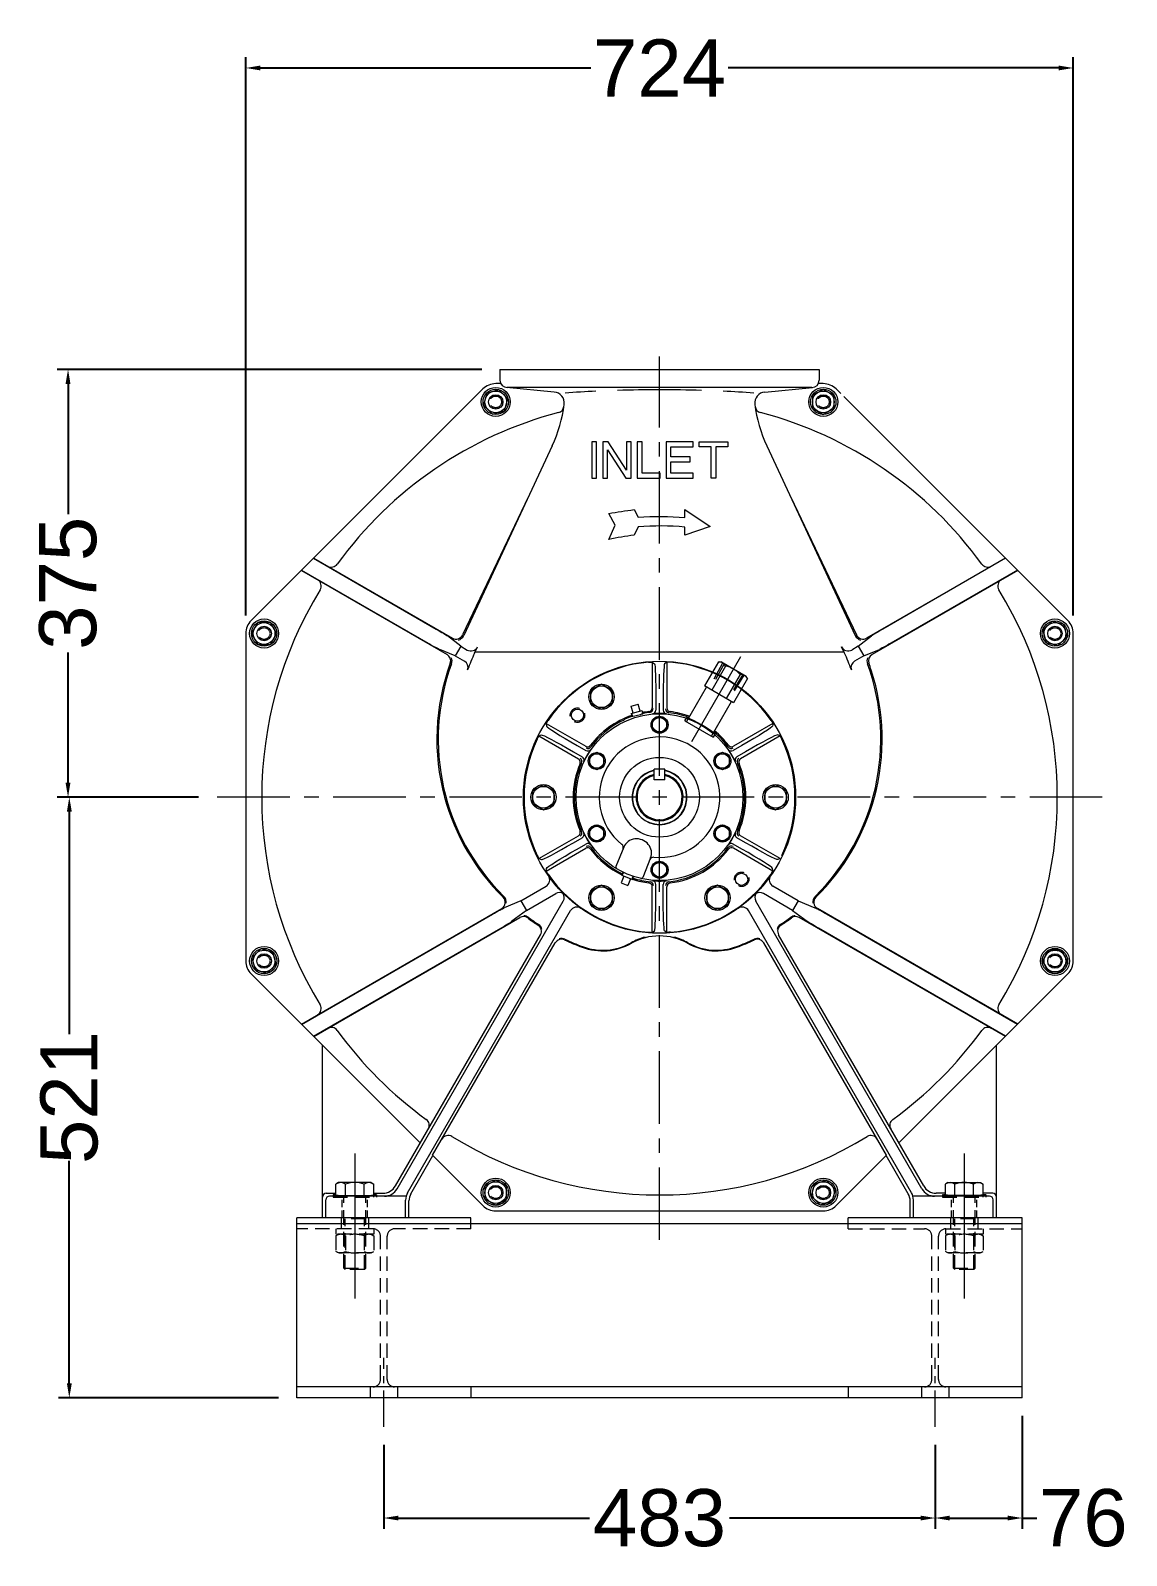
# Model space of a CAD drawing. Header units: millimetres. Extents: x -1229 to 6348, y -522 to 5252.
# Drawn here: x 3949 to 4908, y 1959 to 3294 of the extents above; entities that cross this region are included whole.
import ezdxf

# ---------------------------------------------------------------- set-up
doc = ezdxf.new("R2010")
doc.units = ezdxf.units.MM
doc.header["$LTSCALE"] = 25.4
doc.linetypes.add('CENTER', pattern=[2, 1.25, -0.25, 0.25, -0.25])
doc.linetypes.add('HIDDEN', pattern=[0.375, 0.25, -0.125])
doc.layers.get('Defpoints').update_dxf_attribs({"lineweight": 5})
for name, color, linetype, lineweight in [('CEN', 3, 'CENTER', 5), ('CEN-HIDE', 3, 'CENTER', 5), ('HID', 6, 'HIDDEN', 5), ('HID-HIDE', 6, 'HIDDEN', 5), ('OBJ', 7, 'Continuous', 5)]:
    doc.layers.add(name, color=color, linetype=linetype, lineweight=lineweight)
doc.styles.get("Standard").update_dxf_attribs({"font": 'arial.ttf'})
doc.dimstyles.new('STANDARD 2 PLCS$0', dxfattribs={"dimtxt": 25.4, "dimasz": 12.7, "dimexe": 9.525, "dimexo": 15.875, "dimgap": 5.08, "dimtad": 0, "dimzin": 4, "dimdsep": 46, "dimtxsty": 'Standard', "dimcen": 2.286, "dimaunit": 1, "dimadec": 0, "dimazin": 1, "dimtfac": 1, "dimtofl": 0, "dimtmove": 0, "dimatfit": 3, "dimfxl": 25.4, "dimtolj": 1, "dimtzin": 4, "dimarcsym": 0})

# ---------------------------------------------------------------- blocks, each defined once
blk = doc.blocks.new('*D51')
at = {"color": 0, "lineweight": -2, "transparency": 16777216}
for p, q in [((4258.2, 2055.7), (4258.2, 1982.2)), ((4740.8, 2055.7), (4740.8, 1982.2)), ((4270.9, 1991.7), (4438.2, 1991.7)), ((4728.1, 1991.7), (4560.8, 1991.7))]:
    blk.add_line(p, q, dxfattribs=at)
at = {"color": 0, "transparency": 16777216}
for points in [[(4270.9, 1993.8), (4270.9, 1989.6), (4258.2, 1991.7)], [(4728.1, 1993.8), (4728.1, 1989.6), (4740.8, 1991.7)]]:
    blk.add_solid(points, dxfattribs=at)
at = {"layer": 'Defpoints', "color": 0, "transparency": 16777216}
for p in [(4258.2, 2071.6), (4740.8, 2071.6), (4740.8, 1991.7)]:
    blk.add_point(p, dxfattribs=at)
at = {"color": 0, "lineweight": 5, "transparency": 16777216, "insert": (4499.5, 1991.7), "char_height": 50, "attachment_point": 5}
blk.add_mtext('\\A1;483', dxfattribs=at)
blk = doc.blocks.new('*D52')
at = {"color": 0, "lineweight": -2, "transparency": 16777216}
for p, q in [((4817, 2081.1), (4817, 1982.2)), ((4740.8, 2055.7), (4740.8, 1982.2)), ((4753.5, 1991.7), (4804.3, 1991.7)), ((4817, 1991.7), (4829.7, 1991.7))]:
    blk.add_line(p, q, dxfattribs=at)
at = {"color": 0, "transparency": 16777216}
for points in [[(4753.5, 1993.8), (4753.5, 1989.6), (4740.8, 1991.7)], [(4804.3, 1993.8), (4804.3, 1989.6), (4817, 1991.7)]]:
    blk.add_solid(points, dxfattribs=at)
at = {"layer": 'Defpoints', "color": 0, "transparency": 16777216}
for p in [(4817, 2097), (4740.8, 2071.6), (4817, 1991.7)]:
    blk.add_point(p, dxfattribs=at)
at = {"color": 0, "lineweight": 5, "transparency": 16777216, "insert": (4870.4, 1991.7), "char_height": 50, "attachment_point": 5}
blk.add_mtext('\\A1;76', dxfattribs=at)
blk = doc.blocks.new('*D56')
at = {"color": 0, "lineweight": -2, "transparency": 16777216}
for p, q in [((4343.9, 2997.4), (3972.2, 2997.4)), ((3981.8, 2984.7), (3981.8, 2870.6)), ((3981.8, 2635.5), (3981.8, 2749.6)), ((4096.1, 2622.8), (3972.2, 2622.8))]:
    blk.add_line(p, q, dxfattribs=at)
at = {"color": 0, "transparency": 16777216}
for points in [[(3979.6, 2984.7), (3983.9, 2984.7), (3981.8, 2997.4)], [(3979.6, 2635.5), (3983.9, 2635.5), (3981.8, 2622.8)]]:
    blk.add_solid(points, dxfattribs=at)
at = {"layer": 'Defpoints', "color": 0, "transparency": 16777216}
for p in [(4359.8, 2997.4), (3981.8, 2622.8), (4112, 2622.8)]:
    blk.add_point(p, dxfattribs=at)
at = {"color": 0, "lineweight": 5, "transparency": 16777216, "insert": (3981.8, 2810.1), "char_height": 50, "attachment_point": 5, "rotation": 90}
blk.add_mtext('\\A1;375', dxfattribs=at)
blk = doc.blocks.new('*D57')
at = {"color": 0, "lineweight": -2, "transparency": 16777216}
for p, q in [((4096.1, 2622.8), (3973.4, 2622.8)), ((3982.9, 2610.1), (3982.9, 2415.4)), ((3982.9, 2109.7), (3982.9, 2304.4)), ((4166.1, 2097), (3973.4, 2097))]:
    blk.add_line(p, q, dxfattribs=at)
at = {"color": 0, "transparency": 16777216}
for points in [[(3980.8, 2610.1), (3985.1, 2610.1), (3982.9, 2622.8)], [(3980.8, 2109.7), (3985.1, 2109.7), (3982.9, 2097)]]:
    blk.add_solid(points, dxfattribs=at)
at = {"layer": 'Defpoints', "color": 0, "transparency": 16777216}
for p in [(4112, 2622.8), (3982.9, 2097), (4182, 2097)]:
    blk.add_point(p, dxfattribs=at)
at = {"color": 0, "lineweight": 5, "transparency": 16777216, "insert": (3982.9, 2359.9), "char_height": 50, "attachment_point": 5, "rotation": 90}
blk.add_mtext('\\A1;521', dxfattribs=at)
blk = doc.blocks.new('*D58')
at = {"color": 0, "lineweight": -2, "transparency": 16777216}
for p, q in [((4137.4, 2782), (4137.4, 3270.8)), ((4150.1, 3261.3), (4439.5, 3261.3)), ((4848.9, 3261.3), (4559.5, 3261.3)), ((4861.6, 2782), (4861.6, 3270.8))]:
    blk.add_line(p, q, dxfattribs=at)
at = {"color": 0, "transparency": 16777216}
for points in [[(4150.1, 3263.4), (4150.1, 3259.2), (4137.4, 3261.3)], [(4848.9, 3263.4), (4848.9, 3259.2), (4861.6, 3261.3)]]:
    blk.add_solid(points, dxfattribs=at)
at = {"layer": 'Defpoints', "color": 0, "transparency": 16777216}
for p in [(4861.6, 3261.3), (4137.4, 2766.1), (4861.6, 2766.1)]:
    blk.add_point(p, dxfattribs=at)
at = {"color": 0, "lineweight": 5, "transparency": 16777216, "insert": (4499.5, 3261.3), "char_height": 50, "attachment_point": 5}
blk.add_mtext('\\A1;724', dxfattribs=at)

msp = doc.modelspace()

# ---------------------------------------------------------------- linework, layer by layer
at = {"layer": 'CEN', "color": 5, "linetype": 'CENTER', "lineweight": 5, "ltscale": 2}
for p, q in [((4499.513, 2235.239), (4499.513, 3008.784)), ((4887.047, 2622.773), (4111.98, 2622.773))]:
    msp.add_line(p, q, dxfattribs=at)
at = {"layer": 'CEN', "color": 5, "linetype": 'Continuous', "lineweight": 5, "ltscale": 0.75}
msp.add_line((4527.651, 2671.509), (4570.641, 2745.969), dxfattribs=at)
at = {"layer": 'CEN', "color": 5, "lineweight": 5}
for p, q in [((4258.213, 2071.593), (4258.213, 2131.918)), ((4740.813, 2071.593), (4740.813, 2131.918))]:
    msp.add_line(p, q, dxfattribs=at)
at = {"layer": 'CEN-HIDE', "color": 5, "linetype": 'Continuous', "lineweight": 5, "ltscale": 2}
for p, q in [((4232.813, 2310.829), (4232.813, 2183.829)), ((4766.213, 2310.829), (4766.213, 2183.829))]:
    msp.add_line(p, q, dxfattribs=at)
at = {"layer": 'HID', "color": 7, "lineweight": 5, "ltscale": 0.375}
for p, q in [((4483.996, 2698.524), (4484.654, 2695.729)), ((4475.076, 2696.134), (4475.904, 2693.385)), ((4466.878, 2554.322), (4468.009, 2556.893)), ((4475.44, 2550.863), (4476.412, 2553.498))]:
    msp.add_line(p, q, dxfattribs=at)
at = {"layer": 'HID', "color": 7, "linetype": 'Continuous', "lineweight": 5}
for p, q in [((4521.628, 2689.651), (4523.336, 2692.609)), ((4548.083, 2678.322), (4546.375, 2675.363))]:
    msp.add_line(p, q, dxfattribs=at)
at = {"layer": 'HID', "color": 7, "lineweight": 5, "ltscale": 2}
for p, q in [((4246.275, 2106.518), (4246.275, 2096.993)), ((4270.151, 2106.518), (4270.151, 2096.993)), ((4728.875, 2106.518), (4728.875, 2096.993)), ((4752.751, 2106.518), (4752.751, 2096.993))]:
    msp.add_line(p, q, dxfattribs=at)
for centre in [(4427.671, 2694.615), (4571.355, 2550.931)]:
    msp.add_circle(centre, 6.35, dxfattribs=at)
at = {"layer": 'HID-HIDE', "color": 7, "linetype": 'Continuous', "lineweight": 5, "ltscale": 2}
for p, q in [((4551.024, 2741.32), (4538.827, 2720.195)), ((4557.374, 2737.654), (4545.177, 2716.529)), ((4547.425, 2726.377), (4554.942, 2740.368)), ((4556.042, 2739.733), (4548.524, 2725.742)), ((4551.024, 2741.32), (4553.292, 2741.32)), ((4575.289, 2728.62), (4553.292, 2741.32)), ((4570.074, 2730.322), (4557.877, 2709.197)), ((4572.54, 2730.208), (4564.182, 2716.702)), ((4576.424, 2726.655), (4564.227, 2705.531)), ((4565.282, 2716.067), (4573.639, 2729.573)), ((4576.424, 2726.655), (4575.289, 2728.62)), ((4523.003, 2688.857), (4540.529, 2719.213)), ((4564.227, 2705.531), (4538.827, 2720.195)), ((4545, 2676.157), (4562.526, 2706.513)), ((4504.263, 2647.423), (4494.764, 2647.423)), ((4494.764, 2637.924), (4494.764, 2647.423)), ((4504.263, 2637.924), (4504.263, 2647.423)), ((4494.738, 2637.924), (4494.738, 2642.837)), ((4504.289, 2637.924), (4494.738, 2637.924)), ((4504.289, 2637.924), (4504.289, 2642.837))]:
    msp.add_line(p, q, dxfattribs=at)
at = {"layer": 'HID-HIDE', "color": 7, "lineweight": 5, "ltscale": 2}
for p, q in [((4400.153, 2687.472), (4400.502, 2685.026)), ((4393.802, 2676.471), (4396.094, 2677.393)), ((4213.763, 2274.685), (4213.763, 2272.729)), ((4213.763, 2272.729), (4251.863, 2272.729)), ((4216.316, 2272.729), (4216.316, 2274.352)), ((4223.288, 2210.419), (4223.288, 2272.729)), ((4224.565, 2272.729), (4224.565, 2274.085)), ((4241.062, 2272.729), (4241.062, 2274.085)), ((4242.338, 2210.419), (4242.338, 2272.729)), ((4249.311, 2272.729), (4249.311, 2274.352)), ((4251.863, 2274.685), (4251.863, 2272.729)), ((4747.163, 2274.685), (4747.163, 2272.729)), ((4747.163, 2272.729), (4785.263, 2272.729)), ((4749.716, 2272.729), (4749.716, 2274.352)), ((4756.688, 2210.419), (4756.688, 2272.729)), ((4757.965, 2272.729), (4757.965, 2274.085)), ((4774.462, 2272.729), (4774.462, 2274.085)), ((4775.738, 2210.419), (4775.738, 2272.729)), ((4782.711, 2272.729), (4782.711, 2274.352)), ((4785.263, 2274.685), (4785.263, 2272.729)), ((4248.879, 2244.948), (4182.013, 2244.948)), ((4216.316, 2244.948), (4216.316, 2240.122)), ((4220.875, 2254.473), (4220.875, 2244.948)), ((4242.338, 2253.679), (4223.288, 2253.679)), ((4224.479, 2209.229), (4224.479, 2253.679)), ((4241.148, 2209.229), (4241.148, 2253.679)), ((4244.751, 2254.473), (4244.751, 2244.948)), ((4249.311, 2244.948), (4249.311, 2240.122)), ((4334.413, 2244.948), (4267.548, 2244.948)), ((4334.413, 2244.948), (4334.413, 2249.393)), ((4664.613, 2244.948), (4664.613, 2249.393)), ((4664.613, 2244.948), (4731.479, 2244.948)), ((4749.716, 2244.948), (4749.716, 2240.122)), ((4750.148, 2244.948), (4817.013, 2244.948)), ((4754.275, 2254.473), (4754.275, 2244.948)), ((4775.738, 2253.679), (4756.688, 2253.679)), ((4757.879, 2209.229), (4757.879, 2253.679)), ((4774.548, 2209.229), (4774.548, 2253.679)), ((4778.151, 2254.473), (4778.151, 2244.948)), ((4782.711, 2244.948), (4782.711, 2240.122)), ((4218.526, 2240.122), (4216.316, 2238.845)), ((4249.311, 2240.122), (4216.316, 2240.122)), ((4216.316, 2238.845), (4216.316, 2225.126)), ((4224.565, 2238.845), (4224.565, 2225.126)), ((4241.062, 2238.845), (4241.062, 2225.126)), ((4247.101, 2240.122), (4249.311, 2238.845)), ((4249.311, 2238.845), (4249.311, 2225.126)), ((4255.229, 2112.868), (4255.229, 2238.598)), ((4261.198, 2112.868), (4261.198, 2238.598)), ((4737.829, 2112.868), (4737.829, 2238.598)), ((4743.798, 2112.868), (4743.798, 2238.598)), ((4782.711, 2240.122), (4749.716, 2240.122)), ((4751.926, 2240.122), (4749.716, 2238.845)), ((4749.716, 2238.845), (4749.716, 2225.126)), ((4757.965, 2238.845), (4757.965, 2225.126)), ((4774.462, 2238.845), (4774.462, 2225.126)), ((4780.501, 2240.122), (4782.711, 2238.845)), ((4782.711, 2238.845), (4782.711, 2225.126)), ((4218.526, 2223.85), (4216.316, 2225.126)), ((4247.101, 2223.85), (4218.526, 2223.85)), ((4247.101, 2223.85), (4249.311, 2225.126)), ((4751.926, 2223.85), (4749.716, 2225.126)), ((4780.501, 2223.85), (4751.926, 2223.85)), ((4780.501, 2223.85), (4782.711, 2225.126)), ((4223.288, 2210.419), (4242.338, 2210.419)), ((4224.479, 2209.229), (4223.288, 2210.419)), ((4241.148, 2209.229), (4224.479, 2209.229)), ((4241.148, 2209.229), (4242.338, 2210.419)), ((4756.688, 2210.419), (4775.738, 2210.419)), ((4757.879, 2209.229), (4756.688, 2210.419)), ((4774.548, 2209.229), (4757.879, 2209.229)), ((4774.548, 2209.229), (4775.738, 2210.419)), ((4334.413, 2106.518), (4334.413, 2096.993)), ((4664.613, 2106.518), (4664.613, 2096.993))]:
    msp.add_line(p, q, dxfattribs=at)
at = {"layer": 'HID-HIDE', "color": 7, "linetype": 'Continuous', "lineweight": 5}
msp.add_line((4521.628, 2689.651), (4546.375, 2675.363), dxfattribs=at)
at = {"layer": 'HID-HIDE', "color": 7, "lineweight": 5}
for p, q in [((4221.637, 2254.473), (4221.637, 2272.729)), ((4243.989, 2254.473), (4243.989, 2272.729)), ((4755.037, 2254.473), (4755.037, 2272.729)), ((4777.389, 2254.473), (4777.389, 2272.729))]:
    msp.add_line(p, q, dxfattribs=at)
at = {"layer": 'HID-HIDE', "color": 7, "lineweight": 5, "ltscale": 2}
for centre in [(4356.141, 2968.904), (4642.886, 2968.904), (4153.382, 2766.145), (4845.645, 2766.145), (4153.382, 2479.4), (4845.645, 2479.4), (4356.141, 2276.641), (4642.886, 2276.641)]:
    msp.add_circle(centre, 5.131, dxfattribs=at)
at = {"layer": 'HID-HIDE', "color": 7, "linetype": 'Continuous', "lineweight": 5, "ltscale": 2}
for centre, radius, start, end in [((4551.52, 2734.847), 6.492, 25.615753, 85.615753), ((4552.158, 2713.955), 24.266, 42.412046, 77.587954), ((4570.57, 2723.849), 6.492, 34.384247, 94.384247), ((4483.184, 2594.489), 106.018, 52.254996, 67.745004), ((4508.214, 2637.842), 56.816, 72.916281, 74.564396), ((4508.214, 2637.842), 56.816, 45.435604, 47.083719), ((4499.513, 2622.773), 24.098, 101.367511, 78.632489), ((4499.513, 2622.773), 23.781, 101.521345, 78.478655), ((4499.513, 2622.773), 20.625, 103.314474, 76.685526), ((4499.513, 2622.773), 19.745, 103.995429, 76.004571)]:
    msp.add_arc(centre, radius, start, end, dxfattribs=at)
at = {"layer": 'HID-HIDE', "color": 7, "lineweight": 5, "ltscale": 2}
for centre, radius, start, end in [((4248.879, 2238.598), 6.35, 0, 90), ((4267.548, 2238.598), 6.35, 90, 180), ((4731.479, 2238.598), 6.35, 0, 90), ((4750.148, 2238.598), 6.35, 90, 180), ((4220.44, 2232.818), 7.303, 55.615753, 115.615753), ((4232.813, 2212.823), 27.299, 72.412046, 107.587954), ((4245.187, 2232.818), 7.303, 64.384247, 124.384247), ((4753.84, 2232.818), 7.303, 55.615753, 115.615753), ((4766.213, 2212.823), 27.299, 72.412046, 107.587954), ((4778.587, 2232.818), 7.303, 64.384247, 124.384247), ((4220.44, 2231.153), 7.303, 244.384247, 304.384247), ((4232.813, 2251.149), 27.299, 252.412046, 287.587954), ((4245.187, 2231.153), 7.303, 235.615753, 295.615753), ((4753.84, 2231.153), 7.303, 244.384247, 304.384247), ((4766.213, 2251.149), 27.299, 252.412046, 287.587954), ((4778.587, 2231.153), 7.303, 235.615753, 295.615753), ((4248.879, 2112.868), 6.35, 270, 0), ((4267.548, 2112.868), 6.35, 180, 270), ((4731.479, 2112.868), 6.35, 270, 0), ((4750.148, 2112.868), 6.35, 180, 270)]:
    msp.add_arc(centre, radius, start, end, dxfattribs=at)
for centre, ratio, start_param, end_param in [((4401.999, 2690.22), 0.03491045, 4.72019707, 6.24282349), ((4402.024, 2690.053), 0.03491031, -1.56298825, -0.03923226)]:
    msp.add_ellipse(centre, major_axis=(-1.844, -2.753), ratio=ratio, start_param=start_param, end_param=end_param, dxfattribs=at)
at = {"layer": 'HID-HIDE', "color": 7, "lineweight": 5, "ltscale": 2, "extrusion": (0, 0, -1)}
for centre, major_axis, ratio, start_param, end_param in [((4392.345, 2673.498), (1.463, 2.973), 0.03491045, 4.72019707, 6.24282349), ((4392.502, 2673.561), (1.462, 2.974), 0.03491031, -1.56298825, -0.03923226)]:
    msp.add_ellipse(centre, major_axis=major_axis, ratio=ratio, start_param=start_param, end_param=end_param, dxfattribs=at)
at = {"layer": 'OBJ', "color": 7, "lineweight": 5}
for p, q in [((4359.813, 2997.423), (4639.213, 2997.423)), ((4359.813, 2997.423), (4639.213, 2997.423)), ((4359.813, 2997.423), (4359.813, 2987.898)), ((4639.213, 2997.423), (4639.213, 2987.898)), ((4344.826, 2980.219), (4142.067, 2777.46)), ((4360.562, 2984.906), (4356.141, 2984.906)), ((4407.394, 2977.575), (4365.559, 2981.576)), ((4632.863, 2981.548), (4366.163, 2981.548)), ((4591.633, 2977.575), (4633.468, 2981.576)), ((4642.886, 2984.906), (4638.465, 2984.906)), ((4658.263, 2976.157), (4654.201, 2980.219)), ((4856.96, 2777.46), (4660.81, 2973.61)), ((4405.659, 2930.576), (4328.2, 2764.464)), ((4593.367, 2930.576), (4670.827, 2764.464)), ((4384.639, 2885.498), (4327.125, 2764.904)), ((4614.388, 2885.498), (4671.902, 2764.904)), ((4196.643, 2832.036), (4304.114, 2769.989)), ((4196.829, 2832.222), (4318.218, 2762.138)), ((4802.198, 2832.222), (4680.809, 2762.138)), ((4802.384, 2832.036), (4694.913, 2769.989)), ((4186.036, 2821.43), (4313.53, 2747.821)), ((4186.222, 2821.616), (4296.996, 2757.66)), ((4812.99, 2821.43), (4685.497, 2747.821)), ((4812.805, 2821.616), (4702.031, 2757.66)), ((4137.38, 2766.145), (4137.38, 2479.4)), ((4325.555, 2754.963), (4313.888, 2763.976)), ((4673.472, 2754.963), (4685.139, 2763.977)), ((4861.647, 2479.4), (4861.647, 2766.145)), ((4320.729, 2746.604), (4307.089, 2752.202)), ((4325.555, 2754.963), (4320.729, 2746.604)), ((4325.555, 2754.963), (4331.237, 2751.682)), ((4337.634, 2749.066), (4340.167, 2754.498)), ((4661.393, 2749.066), (4658.86, 2754.498)), ((4673.472, 2754.963), (4667.79, 2751.682)), ((4673.472, 2754.963), (4678.298, 2746.604)), ((4678.298, 2746.604), (4691.938, 2752.202)), ((4320.729, 2746.604), (4328.746, 2741.976)), ((4661.063, 2749.773), (4337.922, 2749.773)), ((4493.162, 2741.171), (4495.106, 2739.646)), ((4493.163, 2741.085), (4493.163, 2701.056)), ((4505.865, 2741.171), (4503.92, 2739.646)), ((4505.863, 2741.085), (4505.863, 2701.056)), ((4678.298, 2746.604), (4670.281, 2741.976)), ((4474.629, 2696.014), (4484.443, 2698.644)), ((4474.826, 2702.641), (4480.959, 2704.284)), ((4476.469, 2696.507), (4474.826, 2702.641)), ((4482.603, 2698.151), (4480.959, 2704.284)), ((4484.443, 2698.644), (4485.068, 2695.988)), ((4496.338, 2707.912), (4496.338, 2699.161)), ((4502.688, 2707.912), (4502.688, 2699.161)), ((4400.153, 2687.472), (4400.502, 2685.026)), ((4400.227, 2687.428), (4434.893, 2667.414)), ((4474.629, 2696.014), (4475.416, 2693.401)), ((4598.8, 2687.428), (4564.134, 2667.414)), ((4598.873, 2687.472), (4598.525, 2685.026)), ((4393.802, 2676.471), (4396.094, 2677.393)), ((4393.877, 2676.43), (4428.543, 2656.415)), ((4605.15, 2676.43), (4570.484, 2656.415)), ((4605.225, 2676.471), (4602.932, 2677.393)), ((4424.193, 2662.593), (4431.771, 2658.217)), ((4427.368, 2668.092), (4434.946, 2663.717)), ((4571.659, 2668.092), (4564.08, 2663.717)), ((4574.834, 2662.593), (4567.255, 2658.217)), ((4393.877, 2569.116), (4428.543, 2589.13)), ((4400.227, 2558.117), (4434.893, 2578.132)), ((4424.193, 2582.953), (4431.771, 2587.328)), ((4427.368, 2577.453), (4434.946, 2581.829)), ((4468.174, 2579.107), (4461.307, 2562.111)), ((4571.659, 2577.453), (4564.08, 2581.829)), ((4598.8, 2558.117), (4564.134, 2578.132)), ((4574.834, 2582.953), (4567.255, 2587.328)), ((4605.15, 2569.116), (4570.484, 2589.13)), ((4393.802, 2569.074), (4396.094, 2568.152)), ((4491.725, 2569.592), (4484.858, 2552.596)), ((4605.225, 2569.074), (4602.932, 2568.152)), ((4400.153, 2558.073), (4400.502, 2560.519)), ((4468.215, 2553.782), (4465.836, 2547.894)), ((4466.449, 2554.495), (4467.592, 2557.094)), ((4466.449, 2554.495), (4475.869, 2550.689)), ((4474.102, 2551.403), (4471.724, 2545.515)), ((4475.869, 2550.689), (4476.851, 2553.353)), ((4598.873, 2558.073), (4598.525, 2560.519)), ((4378.159, 2532.098), (4400.23, 2544.841)), ((4382.985, 2523.739), (4408.628, 2538.544)), ((4465.836, 2547.894), (4471.724, 2545.515)), ((4493.163, 2504.46), (4493.163, 2544.489)), ((4496.338, 2537.633), (4496.338, 2546.384)), ((4502.688, 2537.633), (4502.688, 2546.384)), ((4505.863, 2504.46), (4505.863, 2544.489)), ((4616.042, 2523.739), (4590.399, 2538.544)), ((4620.868, 2532.098), (4598.797, 2544.841)), ((4186.036, 2424.116), (4361.343, 2525.329)), ((4378.159, 2532.098), (4363.553, 2525.95)), ((4382.985, 2523.739), (4370.358, 2514.165)), ((4378.159, 2532.098), (4382.985, 2523.739)), ((4620.868, 2532.098), (4616.042, 2523.739)), ((4616.042, 2523.739), (4628.669, 2514.165)), ((4620.868, 2532.098), (4635.473, 2525.95)), ((4812.99, 2424.116), (4637.684, 2525.329)), ((4186.222, 2423.93), (4353.392, 2520.445)), ((4196.829, 2413.323), (4377.201, 2517.46)), ((4802.198, 2413.323), (4621.826, 2517.46)), ((4812.805, 2423.93), (4645.634, 2520.445)), ((4196.643, 2413.509), (4360.51, 2508.117)), ((4493.162, 2504.375), (4495.106, 2505.899)), ((4505.865, 2504.375), (4503.92, 2505.899)), ((4802.384, 2413.509), (4638.517, 2508.117)), ((4204.531, 2254.473), (4204.531, 2405.621)), ((4794.496, 2254.473), (4794.496, 2405.621)), ((4281.848, 2275.697), (4301.103, 2309.049)), ((4300.856, 2309.296), (4344.826, 2265.326)), ((4654.201, 2265.326), (4698.17, 2309.296)), ((4717.179, 2275.697), (4697.924, 2309.049)), ((4218.526, 2285.429), (4216.316, 2284.153)), ((4216.316, 2274.352), (4216.316, 2284.153)), ((4247.101, 2285.429), (4218.526, 2285.429)), ((4224.565, 2274.085), (4224.565, 2284.153)), ((4241.062, 2274.085), (4241.062, 2284.153)), ((4247.101, 2285.429), (4249.311, 2284.153)), ((4249.311, 2274.352), (4249.311, 2284.153)), ((4751.926, 2285.429), (4749.716, 2284.153)), ((4749.716, 2274.352), (4749.716, 2284.153)), ((4751.926, 2285.429), (4780.501, 2285.429)), ((4757.965, 2274.085), (4757.965, 2284.153)), ((4774.462, 2274.085), (4774.462, 2284.153)), ((4780.501, 2285.429), (4782.711, 2284.153)), ((4782.711, 2274.352), (4782.711, 2284.153)), ((4207.413, 2254.473), (4207.413, 2270.221)), ((4207.833, 2276.068), (4216.316, 2276.068)), ((4277.728, 2273.523), (4210.715, 2273.523)), ((4249.311, 2276.068), (4257.316, 2276.068)), ((4277.263, 2254.473), (4277.263, 2270.12)), ((4788.311, 2273.523), (4721.299, 2273.523)), ((4721.763, 2254.473), (4721.763, 2270.12)), ((4749.716, 2276.068), (4741.711, 2276.068)), ((4791.194, 2276.068), (4782.711, 2276.068)), ((4791.613, 2254.473), (4791.613, 2270.221)), ((4280.146, 2254.473), (4280.146, 2269.347)), ((4356.141, 2260.639), (4642.886, 2260.639)), ((4718.881, 2254.473), (4718.881, 2269.347)), ((4182.013, 2096.993), (4182.013, 2254.473)), ((4334.413, 2254.473), (4182.013, 2254.473)), ((4817.013, 2249.393), (4182.013, 2249.393)), ((4334.413, 2249.393), (4334.413, 2254.473)), ((4817.013, 2254.473), (4664.613, 2254.473)), ((4664.613, 2249.393), (4664.613, 2254.473)), ((4817.013, 2096.993), (4817.013, 2254.473)), ((4817.013, 2106.518), (4182.013, 2106.518)), ((4817.013, 2096.993), (4182.013, 2096.993))]:
    msp.add_line(p, q, dxfattribs=at)
at = {"layer": 'OBJ', "lineweight": 5}
for p, q in [((4269.784, 2279.873), (4415.285, 2531.887)), ((4729.242, 2279.873), (4583.742, 2531.887)), ((4278.965, 2276.47), (4421.582, 2523.489)), ((4720.062, 2276.47), (4577.445, 2523.489)), ((4268.315, 2282.418), (4395.271, 2502.313)), ((4730.712, 2282.418), (4603.756, 2502.313)), ((4300.856, 2309.296), (4408.273, 2495.346)), ((4698.17, 2309.296), (4590.754, 2495.346)), ((4142.067, 2468.085), (4290.064, 2320.088)), ((4708.963, 2320.088), (4856.96, 2468.085))]:
    msp.add_line(p, q, dxfattribs=at)
at = {"layer": 'OBJ', "color": 7, "lineweight": 5}
for points in [[(4358.988, 2979.528), (4348.364, 2976.681), (4345.517, 2966.057), (4353.294, 2958.28), (4363.918, 2961.127), (4366.765, 2971.751)], [(4652.411, 2974.403), (4642.886, 2979.903), (4633.361, 2974.403), (4633.361, 2963.405), (4642.886, 2957.906), (4652.411, 2963.405)], [(4444.48, 2902.173), (4444.48, 2933.923), (4440.247, 2933.923), (4440.247, 2902.173)], [(4474.748, 2902.173), (4474.748, 2933.923), (4470.515, 2933.923), (4470.515, 2909.27), (4454.428, 2933.923), (4449.772, 2933.923), (4449.772, 2902.173), (4454.005, 2902.173), (4454.005, 2926.825), (4470.092, 2902.173)], [(4499.937, 2902.173), (4499.937, 2906.406), (4484.273, 2906.406), (4484.273, 2933.923), (4480.04, 2933.923), (4480.04, 2902.173)], [(4528.935, 2902.173), (4528.935, 2906.406), (4509.462, 2906.406), (4509.462, 2916.46), (4526.395, 2916.46), (4526.395, 2920.693), (4509.462, 2920.693), (4509.462, 2929.689), (4528.935, 2929.689), (4528.935, 2933.923), (4505.228, 2933.923), (4505.228, 2902.173)], [(4544.598, 2902.173), (4544.598, 2929.689), (4534.227, 2929.689), (4534.227, 2933.923), (4559.203, 2933.923), (4559.203, 2929.689), (4548.832, 2929.689), (4548.832, 2902.173)], [(4147.883, 2775.67), (4142.383, 2766.145), (4147.883, 2756.62), (4158.881, 2756.62), (4164.38, 2766.145), (4158.881, 2775.67)], [(4856.269, 2763.298), (4853.422, 2773.922), (4842.798, 2776.769), (4835.021, 2768.992), (4837.868, 2758.368), (4848.491, 2755.521)], [(4458.238, 2716.26), (4448.713, 2721.759), (4439.188, 2716.26), (4439.188, 2705.261), (4448.713, 2699.762), (4458.238, 2705.261)], [(4493.163, 2682.606), (4499.513, 2678.94), (4505.863, 2682.606), (4505.863, 2689.939), (4499.513, 2693.605), (4493.163, 2689.939)], [(4444.521, 2647.19), (4450.871, 2650.856), (4450.871, 2658.189), (4444.521, 2661.855), (4438.171, 2658.189), (4438.171, 2650.856)], [(4548.156, 2658.189), (4548.156, 2650.856), (4554.506, 2647.19), (4560.856, 2650.856), (4560.856, 2658.189), (4554.506, 2661.855)], [(4397.913, 2633.771), (4388.388, 2628.272), (4388.388, 2617.273), (4397.913, 2611.774), (4407.438, 2617.273), (4407.438, 2628.272)], [(4601.113, 2611.774), (4610.638, 2617.273), (4610.638, 2628.272), (4601.113, 2633.771), (4591.588, 2628.272), (4591.588, 2617.273)], [(4450.871, 2587.356), (4450.871, 2594.689), (4444.521, 2598.355), (4438.171, 2594.689), (4438.171, 2587.356), (4444.521, 2583.69)], [(4554.506, 2598.355), (4548.156, 2594.689), (4548.156, 2587.356), (4554.506, 2583.69), (4560.856, 2587.356), (4560.856, 2594.689)], [(4505.863, 2562.939), (4499.513, 2566.605), (4493.163, 2562.939), (4493.163, 2555.606), (4499.513, 2551.94), (4505.863, 2555.606)], [(4439.188, 2540.284), (4439.188, 2529.285), (4448.713, 2523.786), (4458.238, 2529.285), (4458.238, 2540.284), (4448.713, 2545.783)], [(4540.788, 2529.285), (4550.313, 2523.786), (4559.838, 2529.285), (4559.838, 2540.284), (4550.313, 2545.783), (4540.788, 2540.284)], [(4142.758, 2482.247), (4145.605, 2471.623), (4156.229, 2468.776), (4164.006, 2476.554), (4161.159, 2487.177), (4150.535, 2490.024)], [(4851.144, 2469.875), (4856.643, 2479.4), (4851.144, 2488.925), (4840.146, 2488.925), (4834.646, 2479.4), (4840.146, 2469.875)], [(4346.616, 2271.142), (4356.141, 2265.643), (4365.666, 2271.142), (4365.666, 2282.14), (4356.141, 2287.64), (4346.616, 2282.14)], [(4640.039, 2266.017), (4650.663, 2268.864), (4653.51, 2279.488), (4645.732, 2287.265), (4635.109, 2284.418), (4632.262, 2273.794)]]:
    msp.add_lwpolyline(points, close=True, dxfattribs=at)
msp.add_lwpolyline([(4480.757, 2867.998, -0.03638238), (4521.738, 2867.746), (4521.738, 2874.739), (4543.963, 2859.943), (4521.738, 2852.352), (4521.738, 2859.384, 0.03746782), (4480.785, 2859.647), (4477.288, 2852.213, 0.02113884), (4455.063, 2848.453), (4460.62, 2860.88), (4455.063, 2871.137, -0.01947021), (4477.288, 2874.6)], format="xyb", close=True, dxfattribs=at)
for centre, radius in [((4356.141, 2968.904), 12.7), ((4356.141, 2968.904), 11.087), ((4356.141, 2968.904), 9.525), ((4642.886, 2968.904), 12.7), ((4642.886, 2968.904), 11.087), ((4642.886, 2968.904), 9.525), ((4356.141, 2968.904), 6.35), ((4642.886, 2968.904), 6.35), ((4153.382, 2766.145), 12.7), ((4153.382, 2766.145), 11.087), ((4845.645, 2766.145), 12.7), ((4845.645, 2766.145), 11.087), ((4153.382, 2766.145), 9.525), ((4153.382, 2766.145), 6.35), ((4845.645, 2766.145), 9.525), ((4845.645, 2766.145), 6.35), ((4499.513, 2622.773), 119.126), ((4448.713, 2710.761), 11.087), ((4448.713, 2710.761), 9.525), ((4427.671, 2694.615), 5.359), ((4499.513, 2622.773), 73.025), ((4499.513, 2686.273), 7.442), ((4499.513, 2686.273), 6.35), ((4444.521, 2654.523), 7.442), ((4444.521, 2654.523), 6.35), ((4499.513, 2622.773), 34.925), ((4554.506, 2654.523), 7.442), ((4554.506, 2654.523), 6.35), ((4397.913, 2622.773), 11.087), ((4397.913, 2622.773), 9.525), ((4601.113, 2622.773), 11.087), ((4601.113, 2622.773), 9.525), ((4444.521, 2591.023), 7.442), ((4444.521, 2591.023), 6.35), ((4554.506, 2591.023), 7.442), ((4554.506, 2591.023), 6.35), ((4499.513, 2559.273), 7.442), ((4499.513, 2559.273), 6.35), ((4571.355, 2550.931), 5.359), ((4448.713, 2534.784), 11.087), ((4448.713, 2534.784), 9.525), ((4550.313, 2534.784), 11.087), ((4550.313, 2534.784), 9.525), ((4153.382, 2479.4), 12.7), ((4153.382, 2479.4), 11.087), ((4153.382, 2479.4), 9.525), ((4153.382, 2479.4), 6.35), ((4845.645, 2479.4), 12.7), ((4845.645, 2479.4), 11.087), ((4845.645, 2479.4), 9.525), ((4845.645, 2479.4), 6.35), ((4356.141, 2276.641), 12.7), ((4356.141, 2276.641), 11.087), ((4356.141, 2276.641), 9.525), ((4642.886, 2276.641), 12.7), ((4642.886, 2276.641), 11.087), ((4642.886, 2276.641), 9.525), ((4356.141, 2276.641), 6.35), ((4642.886, 2276.641), 6.35)]:
    msp.add_circle(centre, radius, dxfattribs=at)
for centre, radius, start, end in [((4356.141, 2968.904), 16.002, 90, 135), ((4366.163, 2987.898), 6.35, 180, 270), ((4406.475, 2967.967), 9.652, 352.963068, 84.536427), ((4499.513, 1793.142), 1186.41, 92.690727, 93.994622), ((4499.513, 1793.142), 1186.41, 88.22997, 91.77003), ((4499.513, 1793.142), 1186.41, 86.005378, 87.309273), ((4592.552, 2967.967), 9.652, 95.463573, 187.036932), ((4632.863, 2987.898), 6.35, 270, 0), ((4642.886, 2968.904), 16.002, 45, 90), ((4296.313, 2981.565), 120.65, 335, 352.963068), ((4409.507, 2965.699), 6.35, 284.706506, 352.020787), ((4702.713, 2981.565), 120.65, 187.036932, 205), ((4589.52, 2965.699), 6.35, 187.979213, 255.293494), ((4499.513, 2622.773), 348.191, 104.706506, 144.1077), ((4499.513, 2622.773), 348.191, 35.8923, 75.293494), ((4212.292, 2830.627), 6.35, 240, 324.1077), ((4786.735, 2830.627), 6.35, 215.8923, 300), ((4499.513, 2622.773), 348.191, 148.552914, 211.447086), ((4197.046, 2807.741), 6.35, 328.552914, 60), ((4801.98, 2807.741), 6.35, 120, 211.447086), ((4499.513, 2622.773), 348.191, 328.552914, 31.447086), ((4153.382, 2766.145), 16.002, 135, 180), ((4845.645, 2766.145), 16.002, 0, 45), ((4321.393, 2767.638), 6.35, 240, 334.502286), ((4321.393, 2767.638), 7.51, 285.969671, 335), ((4677.634, 2767.638), 7.51, 205, 254.030329), ((4677.634, 2767.638), 6.35, 205.497714, 300), ((4334.412, 2757.182), 6.35, 240, 334.997806), ((4664.615, 2757.182), 6.35, 205.002194, 300), ((4499.513, 2673.573), 194.914, 160.026422, 195.107282), ((4499.513, 2673.573), 193.675, 160.026422, 225.274855), ((4310.355, 2742.322), 6.35, 340.026422, 60), ((4310.355, 2742.322), 7.589, 340.026422, 20.013211), ((4325.571, 2736.477), 6.35, 340.118185, 60), ((4499.513, 2673.573), 178.618, 154.997806, 160.118185), ((4499.513, 2622.773), 118.567, 94.597202, 145.402798), ((4499.513, 2622.773), 118.567, 34.597202, 85.402798), ((4499.513, 2673.573), 193.675, 314.725145, 19.973578), ((4499.513, 2673.573), 178.618, 19.881815, 25.002194), ((4673.456, 2736.477), 6.35, 120, 199.881815), ((4688.672, 2742.322), 7.589, 159.986789, 199.973578), ((4688.672, 2742.322), 6.35, 120, 199.973578), ((4499.513, 2673.573), 194.914, 18.085844, 19.973578), ((4499.513, 2673.573), 194.914, 344.892718, 18.085844), ((4499.513, 2622.773), 75.574, 97.028847, 101.187059), ((4499.513, 2622.773), 74.811, 96.53425, 101.166004), ((4489.861, 2701.056), 3.302, 277.028847, 0), ((4490.624, 2700.378), 3.302, 276.53425, 0), ((4493.036, 2699.161), 3.302, 274.846517, 0), ((4505.99, 2699.161), 3.302, 180, 265.153483), ((4508.052, 2700.065), 3.302, 180, 263.696101), ((4509.165, 2701.056), 3.302, 180, 262.971153), ((4499.513, 2622.773), 75.574, 69.674279, 82.971153), ((4499.513, 2622.773), 75.574, 108.812941, 142.971153), ((4499.513, 2622.773), 74.461, 117.182505, 143.696101), ((4499.513, 2622.773), 73.361, 85.153483, 94.846517), ((4499.513, 2622.773), 74.461, 69.820374, 83.696101), ((4499.513, 2622.773), 118.567, 154.597202, 205.402798), ((4499.513, 2622.773), 52.797, 264.573562, 231.426438), ((4499.513, 2622.773), 74.461, 36.303899, 50.179626), ((4499.513, 2622.773), 75.574, 37.028847, 50.325721), ((4499.513, 2622.773), 118.567, 334.597202, 25.402798), ((4430.12, 2655.358), 3.302, 334.846517, 60), ((4499.513, 2622.773), 73.361, 145.153483, 154.846517), ((4436.544, 2670.273), 3.302, 240, 322.971153), ((4436.597, 2666.576), 3.302, 240, 325.153483), ((4436.845, 2668.813), 3.302, 240, 323.696101), ((4562.181, 2668.813), 3.302, 216.303899, 300), ((4499.513, 2622.773), 73.361, 25.153483, 34.846517), ((4562.429, 2666.576), 3.302, 214.846517, 300), ((4562.483, 2670.273), 3.302, 217.028847, 300), ((4568.906, 2655.358), 3.302, 120, 205.153483), ((4499.513, 2622.773), 75.574, 157.028847, 202.971153), ((4499.513, 2622.773), 74.461, 156.303899, 203.696101), ((4426.892, 2653.555), 3.302, 337.028847, 60), ((4428.307, 2654.024), 3.302, 336.303899, 60), ((4570.72, 2654.024), 3.302, 120, 203.696101), ((4499.513, 2622.773), 74.461, 336.303899, 23.696101), ((4572.135, 2653.555), 3.302, 120, 202.971153), ((4499.513, 2622.773), 75.574, 337.028847, 22.971153), ((4499.044, 2674.144), 194.611, 195.305816, 225.491971), ((4499.983, 2674.144), 194.611, 314.508029, 344.694184), ((4426.892, 2591.99), 3.302, 300, 22.971153), ((4428.307, 2591.521), 3.302, 300, 23.696101), ((4430.12, 2590.187), 3.302, 300, 25.153483), ((4499.513, 2622.773), 73.361, 205.153483, 214.846517), ((4499.513, 2622.773), 73.361, 325.153483, 334.846517), ((4568.906, 2590.187), 3.302, 154.846517, 240), ((4570.72, 2591.521), 3.302, 156.303899, 240), ((4572.135, 2591.99), 3.302, 157.028847, 240), ((4436.544, 2575.272), 3.302, 37.028847, 120), ((4436.597, 2578.969), 3.302, 34.846517, 120), ((4436.845, 2576.732), 3.302, 36.303899, 120), ((4499.513, 2622.773), 75.574, 217.028847, 244.152434), ((4499.513, 2622.773), 74.461, 216.303899, 244.121052), ((4464.535, 2578.914), 3.302, 338, 51.426438), ((4499.513, 2622.773), 74.461, 276.303899, 323.696101), ((4499.513, 2622.773), 75.574, 277.028847, 322.971153), ((4562.181, 2576.732), 3.302, 60, 143.696101), ((4562.429, 2578.969), 3.302, 60, 145.153483), ((4562.483, 2575.272), 3.302, 60, 142.971153), ((4494.208, 2566.925), 3.302, 84.573562, 158), ((4397.055, 2550.34), 6.35, 300, 35.258203), ((4499.513, 2622.773), 118.567, 214.597202, 265.402798), ((4462.791, 2561.511), 1.6, 158, 239.059691), ((4499.513, 2622.773), 75.574, 251.847566, 262.971153), ((4499.513, 2622.773), 74.461, 251.878948, 263.696101), ((4483.374, 2553.195), 1.6, 256.940309, 338), ((4499.513, 2622.773), 118.567, 274.597202, 325.402798), ((4601.972, 2550.34), 6.35, 144.741797, 240), ((4411.803, 2533.045), 6.35, 57.979861, 120), ((4409.786, 2535.062), 6.35, 330, 32.020139), ((4489.861, 2544.489), 3.302, 0, 82.971153), ((4490.975, 2545.48), 3.302, 0, 83.696101), ((4493.036, 2546.384), 3.302, 0, 85.153483), ((4499.513, 2622.773), 73.361, 265.153483, 274.846517), ((4505.99, 2546.384), 3.302, 94.846517, 180), ((4508.052, 2545.48), 3.302, 96.303899, 180), ((4509.165, 2544.489), 3.302, 97.028847, 180), ((4589.241, 2535.062), 6.35, 147.979861, 210), ((4587.224, 2533.045), 6.35, 60, 122.020139), ((4358.168, 2530.828), 6.35, 300, 45.491971), ((4358.168, 2530.828), 7.209, 352.739319, 45.478639), ((4427.081, 2520.314), 6.35, 54.741797, 150), ((4571.946, 2520.314), 6.35, 30, 125.258203), ((4640.859, 2530.828), 7.209, 134.521361, 187.260681), ((4640.859, 2530.828), 6.35, 134.508029, 240), ((4380.376, 2511.961), 6.35, 53.8074, 120), ((4380.376, 2511.961), 7.103, 53.410001, 86.705001), ((4499.044, 2674.144), 194.611, 233.8074, 237.060847), ((4499.513, 2673.573), 193.675, 233.610016, 236.852715), ((4389.772, 2505.488), 6.35, 330, 57.060847), ((4389.772, 2505.488), 7.063, 13.525036, 57.050071), ((4609.255, 2505.488), 7.063, 122.949929, 166.474964), ((4609.255, 2505.488), 6.35, 122.939153, 210), ((4499.513, 2673.573), 193.675, 303.133397, 306.389984), ((4499.983, 2674.144), 194.611, 302.939153, 306.1926), ((4618.651, 2511.961), 7.103, 93.294999, 126.589999), ((4618.651, 2511.961), 6.35, 60, 126.1926), ((4413.772, 2492.171), 6.35, 64.892398, 150), ((4413.772, 2492.171), 6.969, 64.520019, 107.26001), ((4499.044, 2674.144), 194.611, 244.892398, 249.784598), ((4499.513, 2673.573), 193.675, 244.70827, 249.596374), ((4499.513, 2451.11), 50.8, 104.361512, 119.357859), ((4499.513, 2451.11), 50.237, 60.642141, 119.357859), ((4499.513, 2451.11), 50.8, 60.642141, 75.638488), ((4499.513, 2673.573), 193.675, 290.403626, 295.29173), ((4499.983, 2674.144), 194.611, 290.215402, 295.107602), ((4585.255, 2492.171), 6.969, 72.73999, 115.479981), ((4585.255, 2492.171), 6.35, 30, 115.107602), ((4449.703, 2539.662), 51.363, 249.596374, 299.357859), ((4449.703, 2539.662), 50.8, 249.596374, 299.357859), ((4549.324, 2539.662), 51.363, 240.642141, 290.403626), ((4549.324, 2539.662), 50.8, 240.642141, 290.403626), ((4153.382, 2479.4), 16.002, 180, 225), ((4845.645, 2479.4), 16.002, 315, 0), ((4197.046, 2437.805), 6.35, 300, 31.447086), ((4801.98, 2437.805), 6.35, 148.552914, 240), ((4212.292, 2414.918), 6.35, 35.8923, 120), ((4499.513, 2622.773), 348.191, 215.8923, 234.1077), ((4499.513, 2622.773), 348.191, 305.8923, 324.1077), ((4786.735, 2414.918), 6.35, 60, 144.1077), ((4291.659, 2335.551), 6.35, 330, 54.1077), ((4707.368, 2335.551), 6.35, 125.8923, 210), ((4314.545, 2320.306), 6.35, 58.552914, 150), ((4499.513, 2622.773), 348.191, 238.552914, 301.447086), ((4684.481, 2320.306), 6.35, 30, 121.447086), ((4220.44, 2278.126), 7.303, 55.615753, 115.615753), ((4232.813, 2258.13), 27.299, 72.412046, 107.587954), ((4245.187, 2278.126), 7.303, 64.384247, 124.384247), ((4753.84, 2278.126), 7.303, 55.615753, 115.615753), ((4766.213, 2258.13), 27.299, 72.412046, 107.587954), ((4778.587, 2278.126), 7.303, 64.384247, 124.384247), ((4207.833, 2272.766), 3.302, 90, 180), ((4210.715, 2270.221), 3.302, 90, 180), ((4257.316, 2288.768), 12.7, 270, 330), ((4258.786, 2286.223), 12.7, 270, 330), ((4289.963, 2270.12), 12.7, 150, 180), ((4292.846, 2269.347), 12.7, 150, 180), ((4706.181, 2269.347), 12.7, 0, 30), ((4709.063, 2270.12), 12.7, 0, 30), ((4740.241, 2286.223), 12.7, 210, 270), ((4741.711, 2288.768), 12.7, 210, 270), ((4788.311, 2270.221), 3.302, 0, 90), ((4791.194, 2272.766), 3.302, 0, 90), ((4356.141, 2276.641), 16.002, 225, 270), ((4642.886, 2276.641), 16.002, 270, 315)]:
    msp.add_arc(centre, radius, start, end, dxfattribs=at)
at = {"layer": 'OBJ', "color": 7, "lineweight": 5, "extrusion": (0, 0, -1)}
for centre, major_axis, ratio, start_param, end_param in [((4303.898, 2769.615), (10.288, -5.94), 0.03634822, 4.71238898, 6.02031368), ((4701.815, 2758.034), (-10.288, -5.94), 0.03634822, 4.71238898, 6.02031368), ((4489.859, 2740.946), (3.306, 0.22), 0.03491045, 4.72019707, 6.24282349), ((4489.992, 2740.841), (3.306, 0.22), 0.03491031, -1.56298825, -0.03923226), ((4495.066, 2707.912), (0, -31.75), 0.0400641, 3.17299791, 4.71238898), ((4480.242, 2694.696), (-4.826, -1.293), 0.0661273, 3.14159265, 6.28318531), ((4571.023, 2669.193), (-27.496, -15.875), 0.0400641, 3.17299791, 4.71238898), ((4597.003, 2690.053), (1.844, -2.753), 0.03491031, -1.56298825, -0.03923226), ((4597.027, 2690.22), (1.844, -2.753), 0.03491045, 4.72019707, 6.24282349), ((4392.345, 2673.498), (1.463, 2.973), 0.03491045, 4.72019707, 6.24282349), ((4392.502, 2673.561), (1.462, 2.974), 0.03491031, -1.56298825, -0.03923226), ((4423.557, 2661.491), (27.496, -15.875), 0.0400641, 3.17299791, 4.71238898), ((4428.004, 2576.352), (27.496, 15.875), 0.0400641, 3.17299791, 4.71238898), ((4575.47, 2584.054), (-27.496, 15.875), 0.0400641, 3.17299791, 4.71238898), ((4401.999, 2555.325), (-1.844, 2.753), 0.03491045, 4.72019707, 6.24282349), ((4402.024, 2555.493), (-1.844, 2.753), 0.03491031, -1.56298825, -0.03923226), ((4503.96, 2537.633), (0, 31.75), 0.0400641, 3.17299791, 4.71238898), ((4353.608, 2520.071), (10.404, 6.007), 0.03594165, 4.71238898, 6.00506321), ((4638.733, 2508.491), (-10.404, 6.007), 0.03594165, 4.71238898, 6.00506321), ((4509.035, 2504.704), (-3.306, -0.22), 0.03491031, -1.56298825, -0.03923226), ((4509.168, 2504.599), (-3.306, -0.22), 0.03491045, 4.72019707, 6.24282349), ((4766.213, 2274.685), (19.05, 0), 0.03492077, 5.75958653, 9.94837674)]:
    msp.add_ellipse(centre, major_axis=major_axis, ratio=ratio, start_param=start_param, end_param=end_param, dxfattribs=at)
at = {"layer": 'OBJ', "color": 7, "lineweight": 5}
for centre, major_axis, ratio, start_param, end_param in [((4695.129, 2769.615), (-10.288, -5.94), 0.03634822, 4.71238898, 6.02031368), ((4297.212, 2758.034), (10.288, -5.94), 0.03634822, 4.71238898, 6.02031368), ((4503.96, 2707.912), (0, -31.75), 0.0400641, 3.17299791, 4.71238898), ((4509.035, 2740.841), (-3.306, 0.22), 0.03491031, -1.56298825, -0.03923226), ((4509.168, 2740.946), (-3.306, 0.22), 0.03491045, 4.72019707, 6.24282349), ((4401.999, 2690.22), (-1.844, -2.753), 0.03491045, 4.72019707, 6.24282349), ((4402.024, 2690.053), (-1.844, -2.753), 0.03491031, -1.56298825, -0.03923226), ((4428.004, 2669.193), (27.496, -15.875), 0.0400641, 3.17299791, 4.71238898), ((4465.43, 2689.148), (3.049, 1.485), 0.04547472, 4.71238046, 6.18060537), ((4480.447, 2693.93), (12.044, 3.499), 0.0911361, 1.97916635, 3.00639318), ((4575.47, 2661.491), (-27.496, -15.875), 0.0400641, 3.17299791, 4.71238898), ((4606.524, 2673.561), (-1.462, 2.974), 0.03491031, -1.56298825, -0.03923226), ((4606.682, 2673.498), (-1.463, 2.973), 0.03491045, 4.72019707, 6.24282349), ((4423.557, 2584.054), (27.496, 15.875), 0.0400641, 3.17299791, 4.71238898), ((4479.949, 2574.35), (-11.775, 4.758), 0.93772125, 3.14159265, 6.28318531), ((4571.023, 2576.352), (-27.496, 15.875), 0.0400641, 3.17299791, 4.71238898), ((4392.345, 2572.047), (1.463, -2.973), 0.03491045, 4.72019707, 6.24282349), ((4392.502, 2571.984), (1.462, -2.974), 0.03491031, -1.56298825, -0.03923226), ((4597.003, 2555.493), (1.844, 2.753), 0.03491031, -1.56298825, -0.03923226), ((4597.027, 2555.325), (1.844, 2.753), 0.03491045, 4.72019707, 6.24282349), ((4495.066, 2537.633), (0, 31.75), 0.0400641, 3.17299791, 4.71238898), ((4645.419, 2520.071), (-10.404, 6.007), 0.03594165, 4.71238898, 6.00506321), ((4360.294, 2508.491), (10.404, 6.007), 0.03594165, 4.71238898, 6.00506321), ((4489.859, 2504.599), (3.306, -0.22), 0.03491045, 4.72019707, 6.24282349), ((4489.992, 2504.704), (3.306, -0.22), 0.03491031, -1.56298825, -0.03923226), ((4232.813, 2274.685), (-19.05, 0), 0.03492077, 5.75958653, 9.94837674)]:
    msp.add_ellipse(centre, major_axis=major_axis, ratio=ratio, start_param=start_param, end_param=end_param, dxfattribs=at)

# ---------------------------------------------------------------- dimensions: what is measured, and where the dimension line sits
at = {"lineweight": 5}
for base, p1, p2, text, picture, middle in [((4861.647, 3261.288), (4137.38, 2766.145), (4861.647, 2766.145), '724', '*D58', (4499.513, 3261.288)), ((4817.013, 1991.715), (4740.813, 2071.593), (4817.013, 2096.993), '76', '*D52', (4870.383, 1991.715)), ((4740.813, 1991.715), (4258.213, 2071.593), (4740.813, 2071.593), '483', '*D51', (4499.513, 1991.715))]:
    dim = msp.add_linear_dim(base=base, p1=p1, p2=p2, text=text, dimstyle='STANDARD 2 PLCS$0', override={"dimscale": 1, "dimtxt": 50, "dimpost": '\\X'}, dxfattribs=at)
    dim.commit()
    dim.dimension.update_dxf_attribs({"geometry": picture, "text_midpoint": middle})
for base, p1, p2, text, picture, middle in [((3981.751, 2622.773), (4359.813, 2997.423), (4111.98, 2622.773), '375', '*D56', (3981.751, 2810.098)), ((3982.946, 2096.993), (4111.98, 2622.773), (4182.013, 2096.993), '521', '*D57', (3982.946, 2359.883))]:
    dim = msp.add_linear_dim(base=base, p1=p1, p2=p2, angle=90, text=text, dimstyle='STANDARD 2 PLCS$0', override={"dimscale": 1, "dimtxt": 50, "dimpost": '\\X'}, dxfattribs=at)
    dim.commit()
    dim.dimension.update_dxf_attribs({"geometry": picture, "text_midpoint": middle})

doc.saveas('drawing.dxf')
